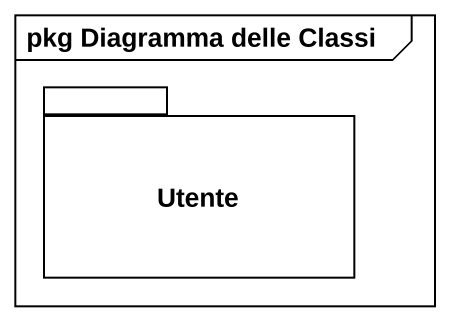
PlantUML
@startuml
mainframe pkg Diagramma delle Classi
package Utente {
}
@enduml
